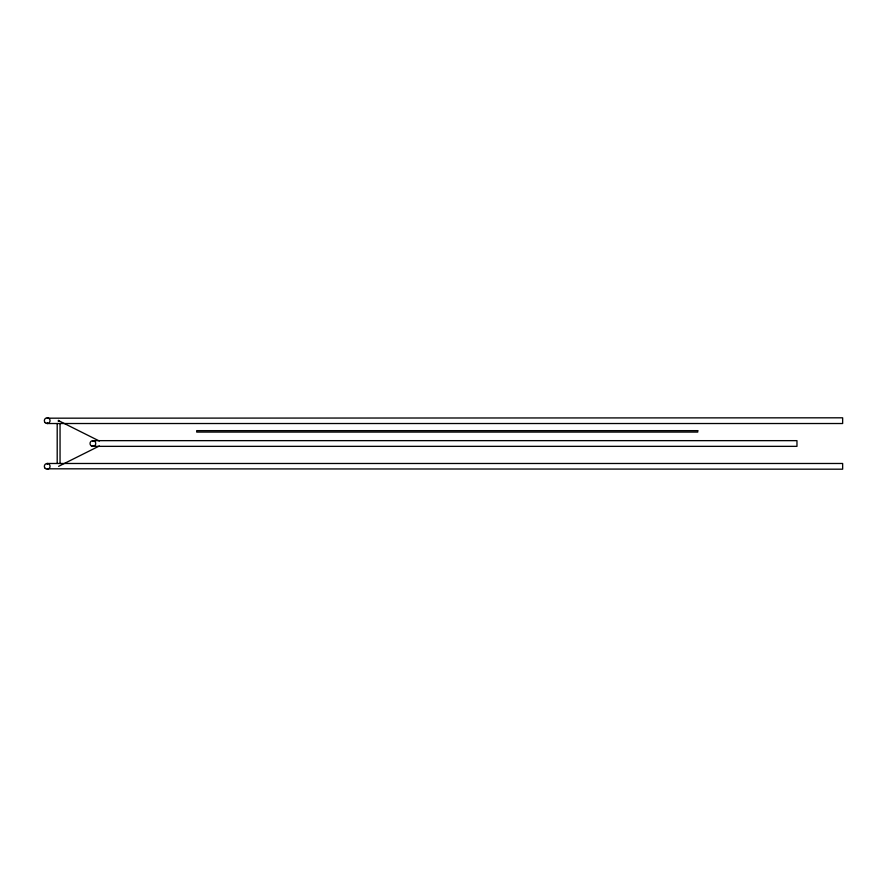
<?xml version="1.0" encoding="UTF-8"?>
<svg xmlns="http://www.w3.org/2000/svg" width="887" height="887" viewBox="0 0 887 887"><rect width="100%" height="100%" fill="white"/><g stroke="black" fill="none" stroke-linecap="round" stroke-linejoin="round"><path stroke-width="1.33" d="M59.008 420.737L58.254 421.192L58.431 420.305M58.62 466.34L99.366 445.973M58.62 420.66L99.366 441.027M92.88 441.482L92.88 440.651L796.969 440.651L796.969 446.349L92.88 446.349L92.88 445.518M60.05 423.52L60.05 463.48M57.2 423.52L57.2 463.48M47.199 418.187L842.65 417.81L842.65 423.52L47.199 423.52L47.199 422.678M47.199 464.322L47.199 463.48L842.65 463.48L842.65 469.19L47.199 468.813M697.747 430.65L196.703 430.65L196.703 432.08L697.747 432.08L697.747 430.65M91.461 445.973A2.849 2.849 0 0 0 95.741 443.5A2.849 2.849 0 0 0 91.461 441.027A2.849 2.849 0 0 0 91.461 445.973M45.182 422.678A2.849 2.849 0 0 0 49.96 421.403A2.849 2.849 0 0 0 46.468 417.899A2.849 2.849 0 0 0 45.182 422.678M45.182 468.358A2.849 2.849 0 0 0 49.96 467.083A2.849 2.849 0 0 0 46.468 463.579A2.849 2.849 0 0 0 45.182 468.358"/></g></svg>
